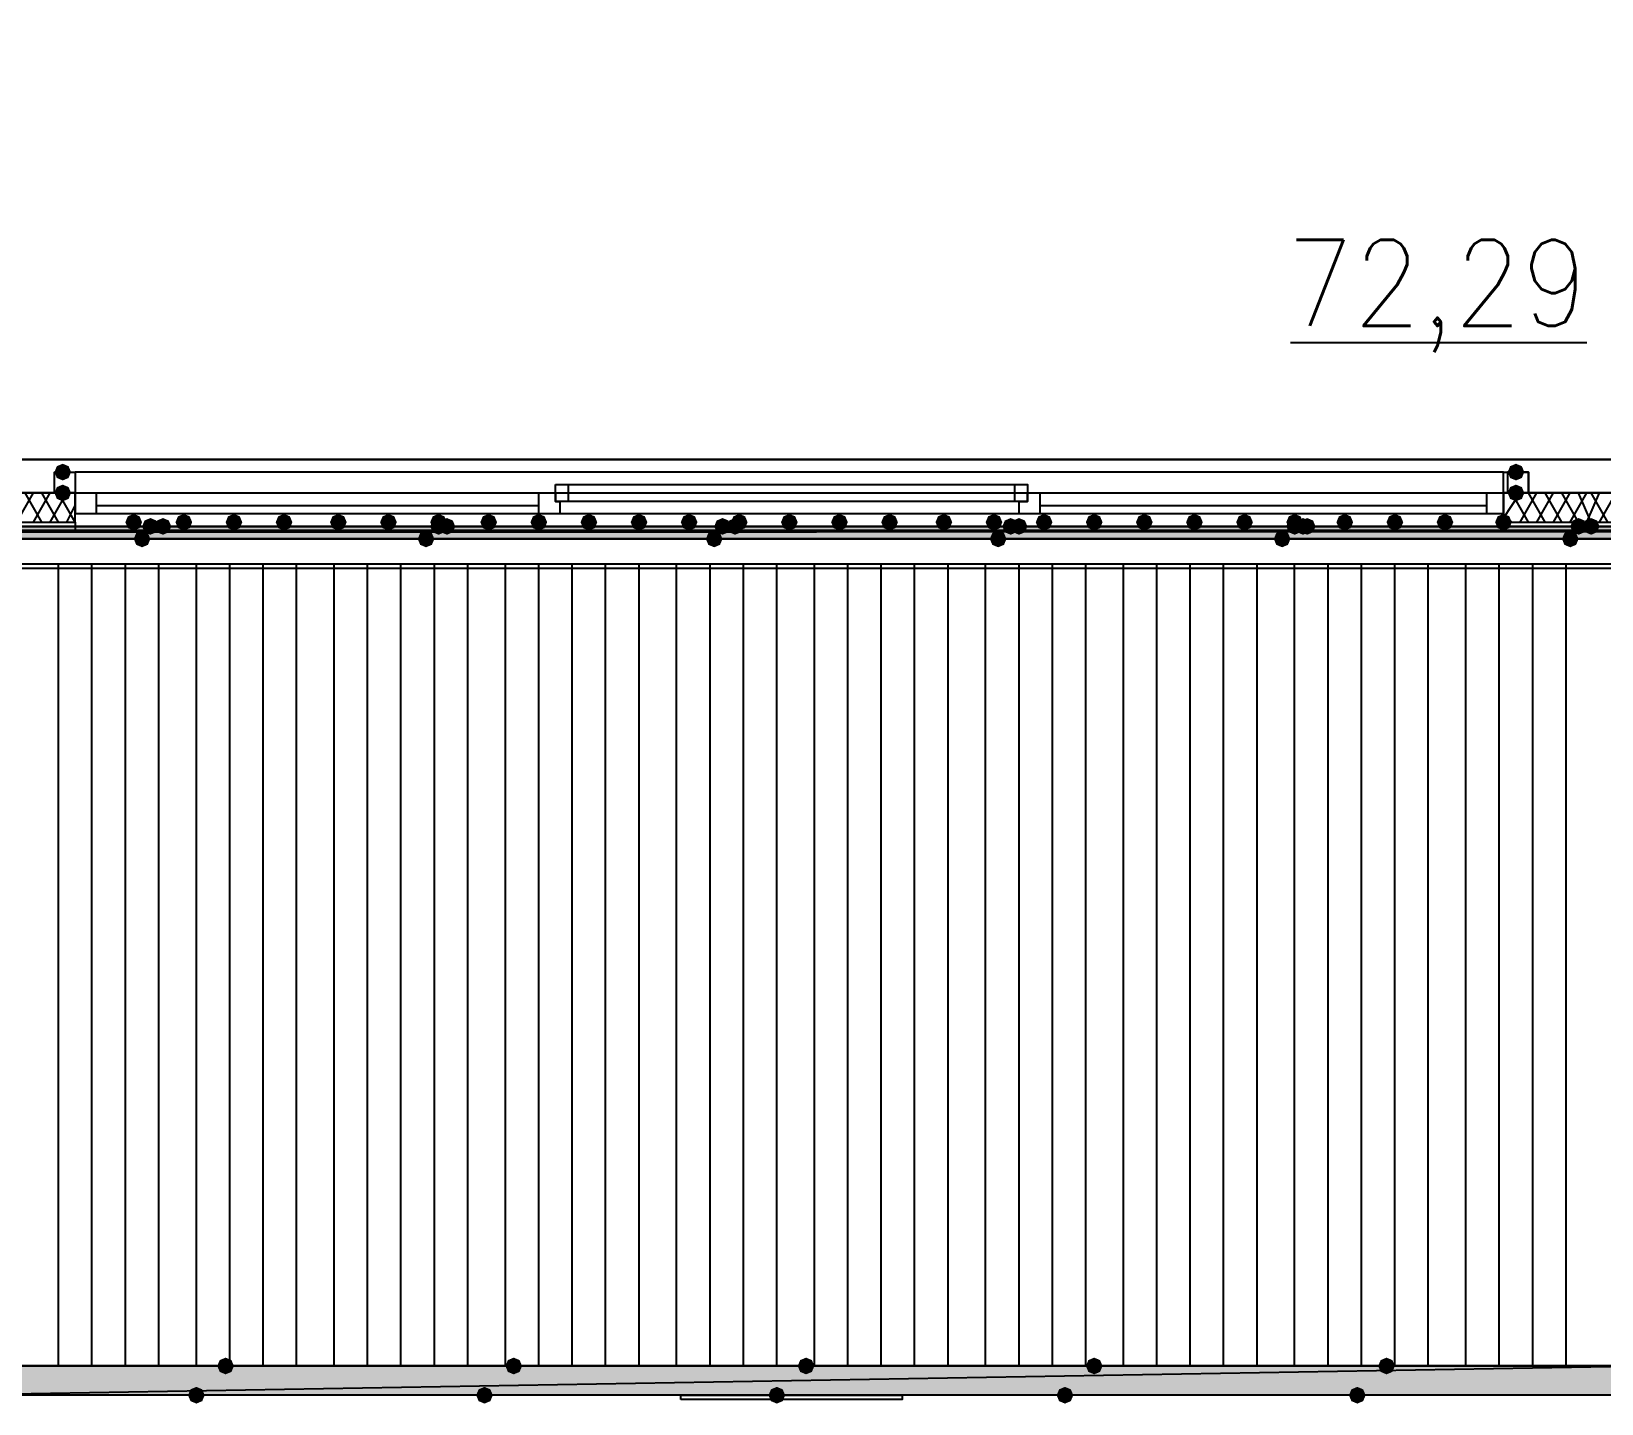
# Model space of a CAD drawing. Header units: millimetres. Extents: x 0 to 420, y 0 to 297.
# Drawn here: x 260.67 to 276.58, y 94.91 to 108.82 of the extents above; entities that cross this region are included whole.
import ezdxf

# ---------------------------------------------------------------- set-up
doc = ezdxf.new("R2010")
doc.units = ezdxf.units.MM
doc.layers.get('0').update_dxf_attribs({"linetype": 'CONTINUOUS'})
doc.styles.get("Standard").update_dxf_attribs({"font": 'STANDARD'})

msp = doc.modelspace()

# ---------------------------------------------------------------- hatches: boundary and pattern name
at = {"true_color": 0x000007}
for points in [[(261.069667, 104.351667), (261.044796, 104.291871), (260.985, 104.267), (260.925204, 104.291871), (260.900333, 104.351667), (260.925204, 104.411462), (260.985, 104.436333), (261.044796, 104.411463)], [(275.801667, 104.351667), (275.776796, 104.291871), (275.717, 104.267), (275.657204, 104.291871), (275.632333, 104.351667), (275.657204, 104.411462), (275.717, 104.436333), (275.776796, 104.411463)], [(261.069667, 104.14), (261.044796, 104.080204), (260.985, 104.055333), (260.925204, 104.080204), (260.900333, 104.14), (260.925204, 104.199796), (260.985, 104.224667), (261.044796, 104.199796)], [(275.801667, 104.14), (275.776796, 104.080204), (275.717, 104.055333), (275.657204, 104.080204), (275.632333, 104.14), (275.657204, 104.199796), (275.717, 104.224667), (275.776796, 104.199796)], [(261.789333, 103.843667), (261.764463, 103.783871), (261.704667, 103.759), (261.644871, 103.783871), (261.62, 103.843667), (261.644871, 103.903462), (261.704667, 103.928333), (261.764462, 103.903463)], [(262.297333, 103.843667), (262.272462, 103.783871), (262.212667, 103.759), (262.152871, 103.783871), (262.128, 103.843667), (262.152871, 103.903462), (262.212667, 103.928333), (262.272462, 103.903463)], [(262.805333, 103.843667), (262.780463, 103.783871), (262.720667, 103.759), (262.660871, 103.783871), (262.636, 103.843667), (262.660871, 103.903462), (262.720667, 103.928333), (262.780462, 103.903463)], [(263.313333, 103.843667), (263.288462, 103.783871), (263.228667, 103.759), (263.168871, 103.783871), (263.144, 103.843667), (263.168871, 103.903462), (263.228667, 103.928333), (263.288462, 103.903463)], [(263.863667, 103.843667), (263.838796, 103.783871), (263.779, 103.759), (263.719204, 103.783871), (263.694333, 103.843667), (263.719204, 103.903462), (263.779, 103.928333), (263.838796, 103.903463)], [(264.371667, 103.843667), (264.346796, 103.783871), (264.287, 103.759), (264.227204, 103.783871), (264.202333, 103.843667), (264.227204, 103.903462), (264.287, 103.928333), (264.346796, 103.903463)], [(264.879667, 103.843667), (264.854796, 103.783871), (264.795, 103.759), (264.735204, 103.783871), (264.710333, 103.843667), (264.735204, 103.903462), (264.795, 103.928333), (264.854796, 103.903463)], [(265.387667, 103.843667), (265.362796, 103.783871), (265.303, 103.759), (265.243204, 103.783871), (265.218333, 103.843667), (265.243204, 103.903462), (265.303, 103.928333), (265.362796, 103.903463)], [(265.895667, 103.843667), (265.870796, 103.783871), (265.811, 103.759), (265.751204, 103.783871), (265.726333, 103.843667), (265.751204, 103.903462), (265.811, 103.928333), (265.870796, 103.903463)], [(266.403667, 103.843667), (266.378796, 103.783871), (266.319, 103.759), (266.259204, 103.783871), (266.234333, 103.843667), (266.259204, 103.903462), (266.319, 103.928333), (266.378796, 103.903463)], [(266.911667, 103.843667), (266.886796, 103.783871), (266.827, 103.759), (266.767204, 103.783871), (266.742333, 103.843667), (266.767204, 103.903462), (266.827, 103.928333), (266.886796, 103.903463)], [(267.419667, 103.843667), (267.394796, 103.783871), (267.335, 103.759), (267.275204, 103.783871), (267.250333, 103.843667), (267.275204, 103.903462), (267.335, 103.928333), (267.394796, 103.903463)], [(267.927667, 103.843667), (267.902796, 103.783871), (267.843, 103.759), (267.783204, 103.783871), (267.758333, 103.843667), (267.783204, 103.903462), (267.843, 103.928333), (267.902796, 103.903463)], [(268.435667, 103.843667), (268.410796, 103.783871), (268.351, 103.759), (268.291204, 103.783871), (268.266333, 103.843667), (268.291204, 103.903462), (268.351, 103.928333), (268.410796, 103.903463)], [(268.943667, 103.843667), (268.918796, 103.783871), (268.859, 103.759), (268.799204, 103.783871), (268.774333, 103.843667), (268.799204, 103.903462), (268.859, 103.928333), (268.918796, 103.903463)], [(269.451667, 103.843667), (269.426796, 103.783871), (269.367, 103.759), (269.307204, 103.783871), (269.282333, 103.843667), (269.307204, 103.903462), (269.367, 103.928333), (269.426796, 103.903463)], [(270.002, 103.843667), (269.977129, 103.783871), (269.917333, 103.759), (269.857538, 103.783871), (269.832667, 103.843667), (269.857537, 103.903462), (269.917333, 103.928333), (269.977129, 103.903463)], [(270.51, 103.843667), (270.485129, 103.783871), (270.425333, 103.759), (270.365538, 103.783871), (270.340667, 103.843667), (270.365537, 103.903462), (270.425333, 103.928333), (270.485129, 103.903463)], [(271.018, 103.843667), (270.993129, 103.783871), (270.933333, 103.759), (270.873538, 103.783871), (270.848667, 103.843667), (270.873537, 103.903462), (270.933333, 103.928333), (270.993129, 103.903463)], [(271.526, 103.843667), (271.501129, 103.783871), (271.441333, 103.759), (271.381538, 103.783871), (271.356667, 103.843667), (271.381537, 103.903462), (271.441333, 103.928333), (271.501129, 103.903463)], [(272.034, 103.843667), (272.009129, 103.783871), (271.949333, 103.759), (271.889537, 103.783871), (271.864667, 103.843667), (271.889537, 103.903462), (271.949333, 103.928333), (272.009129, 103.903463)], [(272.542, 103.843667), (272.517129, 103.783871), (272.457333, 103.759), (272.397538, 103.783871), (272.372667, 103.843667), (272.397537, 103.903462), (272.457333, 103.928333), (272.517129, 103.903463)], [(273.05, 103.843667), (273.025129, 103.783871), (272.965333, 103.759), (272.905538, 103.783871), (272.880667, 103.843667), (272.905537, 103.903462), (272.965333, 103.928333), (273.025129, 103.903463)], [(273.558, 103.843667), (273.533129, 103.783871), (273.473333, 103.759), (273.413537, 103.783871), (273.388667, 103.843667), (273.413537, 103.903462), (273.473333, 103.928333), (273.533129, 103.903463)], [(274.066, 103.843667), (274.041129, 103.783871), (273.981333, 103.759), (273.921538, 103.783871), (273.896667, 103.843667), (273.921537, 103.903462), (273.981333, 103.928333), (274.041129, 103.903463)], [(274.574, 103.843667), (274.549129, 103.783871), (274.489333, 103.759), (274.429538, 103.783871), (274.404667, 103.843667), (274.429537, 103.903462), (274.489333, 103.928333), (274.549129, 103.903463)], [(275.082, 103.843667), (275.057129, 103.783871), (274.997333, 103.759), (274.937537, 103.783871), (274.912667, 103.843667), (274.937537, 103.903462), (274.997333, 103.928333), (275.057129, 103.903463)], [(275.674667, 103.843667), (275.649796, 103.783871), (275.59, 103.759), (275.530204, 103.783871), (275.505333, 103.843667), (275.530204, 103.903462), (275.59, 103.928333), (275.649796, 103.903463)]]:
    msp.add_hatch(color=0, dxfattribs=at).paths.add_polyline_path(points, flags=0)
h = msp.add_hatch(color=0, dxfattribs=at)
h.paths.add_polyline_path([(381.973667, 103.674333), (119.972667, 103.674333), (381.973667, 103.801333)], flags=0)
h.paths.add_polyline_path([(119.972667, 103.674333), (381.973667, 103.801333), (119.972667, 103.801333)], flags=0)
at = {"true_color": 0x0000fe}
for points in [[(261.958667, 103.801333), (261.933796, 103.741537), (261.874, 103.716667), (261.814204, 103.741537), (261.789333, 103.801333), (261.814204, 103.861129), (261.874, 103.886), (261.933796, 103.861129)], [(262.085667, 103.801333), (262.060796, 103.741537), (262.001, 103.716667), (261.941204, 103.741537), (261.916333, 103.801333), (261.941204, 103.861129), (262.001, 103.886), (262.060796, 103.861129)], [(262.085667, 103.801333), (262.060796, 103.741537), (262.001, 103.716667), (261.941204, 103.741537), (261.916333, 103.801333), (261.941204, 103.861129), (262.001, 103.886), (262.060796, 103.861129)], [(264.879667, 103.801333), (264.854796, 103.741537), (264.795, 103.716667), (264.735204, 103.741537), (264.710333, 103.801333), (264.735204, 103.861129), (264.795, 103.886), (264.854796, 103.861129)], [(264.964333, 103.801333), (264.939462, 103.741537), (264.879667, 103.716667), (264.819871, 103.741537), (264.795, 103.801333), (264.819871, 103.861129), (264.879667, 103.886), (264.939462, 103.861129)], [(264.964333, 103.801333), (264.939462, 103.741537), (264.879667, 103.716667), (264.819871, 103.741537), (264.795, 103.801333), (264.819871, 103.861129), (264.879667, 103.886), (264.939462, 103.861129)], [(267.758333, 103.801333), (267.733462, 103.741537), (267.673667, 103.716667), (267.613871, 103.741537), (267.589, 103.801333), (267.613871, 103.861129), (267.673667, 103.886), (267.733462, 103.861129)], [(267.885333, 103.801333), (267.860462, 103.741537), (267.800667, 103.716667), (267.740871, 103.741537), (267.716, 103.801333), (267.740871, 103.861129), (267.800667, 103.886), (267.860462, 103.861129)], [(267.885333, 103.801333), (267.860462, 103.741537), (267.800667, 103.716667), (267.740871, 103.741537), (267.716, 103.801333), (267.740871, 103.861129), (267.800667, 103.886), (267.860462, 103.861129)], [(270.679333, 103.801333), (270.654463, 103.741537), (270.594667, 103.716667), (270.534871, 103.741537), (270.51, 103.801333), (270.534871, 103.861129), (270.594667, 103.886), (270.654462, 103.861129)], [(270.764, 103.801333), (270.739129, 103.741537), (270.679333, 103.716667), (270.619537, 103.741537), (270.594667, 103.801333), (270.619537, 103.861129), (270.679333, 103.886), (270.739129, 103.861129)], [(270.764, 103.801333), (270.739129, 103.741537), (270.679333, 103.716667), (270.619537, 103.741537), (270.594667, 103.801333), (270.619537, 103.861129), (270.679333, 103.886), (270.739129, 103.861129)], [(273.558, 103.801333), (273.533129, 103.741537), (273.473333, 103.716667), (273.413537, 103.741537), (273.388667, 103.801333), (273.413537, 103.861129), (273.473333, 103.886), (273.533129, 103.861129)], [(273.642667, 103.801333), (273.617796, 103.741537), (273.558, 103.716667), (273.498204, 103.741537), (273.473333, 103.801333), (273.498204, 103.861129), (273.558, 103.886), (273.617796, 103.861129)], [(273.685, 103.801333), (273.660129, 103.741537), (273.600333, 103.716667), (273.540538, 103.741537), (273.515667, 103.801333), (273.540537, 103.861129), (273.600333, 103.886), (273.660129, 103.861129)], [(276.436667, 103.801333), (276.411796, 103.741537), (276.352, 103.716667), (276.292204, 103.741537), (276.267333, 103.801333), (276.292204, 103.861129), (276.352, 103.886), (276.411796, 103.861129)], [(276.563667, 103.801333), (276.538796, 103.741537), (276.479, 103.716667), (276.419204, 103.741537), (276.394333, 103.801333), (276.419204, 103.861129), (276.479, 103.886), (276.538796, 103.861129)], [(276.563667, 103.801333), (276.538796, 103.741537), (276.479, 103.716667), (276.419204, 103.741537), (276.394333, 103.801333), (276.419204, 103.861129), (276.479, 103.886), (276.538796, 103.861129)], [(261.874, 103.674333), (261.849129, 103.614537), (261.789333, 103.589667), (261.729537, 103.614537), (261.704667, 103.674333), (261.729537, 103.734129), (261.789333, 103.759), (261.849129, 103.734129)], [(264.752667, 103.674333), (264.727796, 103.614537), (264.668, 103.589667), (264.608204, 103.614537), (264.583333, 103.674333), (264.608204, 103.734129), (264.668, 103.759), (264.727796, 103.734129)], [(267.673667, 103.674333), (267.648796, 103.614537), (267.589, 103.589667), (267.529204, 103.614537), (267.504333, 103.674333), (267.529204, 103.734129), (267.589, 103.759), (267.648796, 103.734129)], [(270.552333, 103.674333), (270.527462, 103.614537), (270.467667, 103.589667), (270.407871, 103.614537), (270.383, 103.674333), (270.407871, 103.734129), (270.467667, 103.759), (270.527462, 103.734129)], [(273.431, 103.674333), (273.406129, 103.614537), (273.346333, 103.589667), (273.286538, 103.614537), (273.261667, 103.674333), (273.286537, 103.734129), (273.346333, 103.759), (273.406129, 103.734129)], [(276.352, 103.674333), (276.327129, 103.614537), (276.267333, 103.589667), (276.207538, 103.614537), (276.182667, 103.674333), (276.207537, 103.734129), (276.267333, 103.759), (276.327129, 103.734129)], [(262.720667, 95.292333), (262.695796, 95.232537), (262.636, 95.207667), (262.576204, 95.232537), (262.551333, 95.292333), (262.576204, 95.352129), (262.636, 95.377), (262.695796, 95.352129)], [(265.641667, 95.292333), (265.616796, 95.232537), (265.557, 95.207667), (265.497204, 95.232537), (265.472333, 95.292333), (265.497204, 95.352129), (265.557, 95.377), (265.616796, 95.352129)], [(268.605, 95.292333), (268.580129, 95.232537), (268.520333, 95.207667), (268.460537, 95.232537), (268.435667, 95.292333), (268.460537, 95.352129), (268.520333, 95.377), (268.580129, 95.352129)], [(271.526, 95.292333), (271.501129, 95.232537), (271.441333, 95.207667), (271.381538, 95.232537), (271.356667, 95.292333), (271.381537, 95.352129), (271.441333, 95.377), (271.501129, 95.352129)], [(274.489333, 95.292333), (274.464462, 95.232537), (274.404667, 95.207667), (274.344871, 95.232537), (274.32, 95.292333), (274.344871, 95.352129), (274.404667, 95.377), (274.464462, 95.352129)], [(262.424333, 94.996), (262.399463, 94.936204), (262.339667, 94.911333), (262.279871, 94.936204), (262.255, 94.996), (262.279871, 95.055796), (262.339667, 95.080667), (262.399462, 95.055796)], [(265.345333, 94.996), (265.320462, 94.936204), (265.260667, 94.911333), (265.200871, 94.936204), (265.176, 94.996), (265.200871, 95.055796), (265.260667, 95.080667), (265.320462, 95.055796)], [(268.308667, 94.996), (268.283796, 94.936204), (268.224, 94.911333), (268.164204, 94.936204), (268.139333, 94.996), (268.164204, 95.055796), (268.224, 95.080667), (268.283796, 95.055796)], [(271.229667, 94.996), (271.204796, 94.936204), (271.145, 94.911333), (271.085204, 94.936204), (271.060333, 94.996), (271.085204, 95.055796), (271.145, 95.080667), (271.204796, 95.055796)], [(274.193, 94.996), (274.168129, 94.936204), (274.108333, 94.911333), (274.048537, 94.936204), (274.023667, 94.996), (274.048537, 95.055796), (274.108333, 95.080667), (274.168129, 95.055796)]]:
    msp.add_hatch(color=0, dxfattribs=at).paths.add_polyline_path(points, flags=0)
at = {"true_color": 0x000007}
h = msp.add_hatch(color=0, dxfattribs=at)
h.paths.add_polyline_path([(277.071667, 94.996), (259.672667, 94.996), (277.071667, 95.292333)], flags=0)
h.paths.add_polyline_path([(259.672667, 94.996), (277.071667, 95.292333), (259.672667, 95.292333)], flags=0)

# ---------------------------------------------------------------- linework, layer by layer
at = {"color": 0, "true_color": 0x000007}
for points in [[(393.361333, 220.810667), (259.291667, 220.810667), (259.291667, 189.780333), (242.612333, 189.780333), (242.612333, 220.810667), (108.585, 220.810667), (108.585, 104.14), (242.654667, 104.14), (242.654667, 135.128), (259.291667, 135.128), (259.291667, 104.14), (393.361333, 104.14)], [(242.612333, 220.429667), (242.612333, 189.780333), (259.291667, 189.780333), (259.291667, 220.429667), (393.022667, 220.429667), (393.022667, 104.478667), (259.291667, 104.478667), (259.291667, 135.128), (242.654667, 135.128), (242.654667, 104.478667), (108.923667, 104.478667), (108.923667, 220.429667)], [(260.900333, 104.351667), (261.112, 104.351667), (261.112, 104.14), (260.900333, 104.14), (260.900333, 104.351667), (261.112, 104.351667), (261.112, 104.14), (260.900333, 104.14)], [(275.59, 104.351667), (275.844, 104.351667), (275.844, 104.14), (275.59, 104.14)], [(275.632333, 104.351667), (275.632333, 104.14), (275.844, 104.14), (275.844, 104.351667)], [(261.112, 104.14), (261.112, 103.928333)], [(265.980333, 104.224667), (266.107333, 104.224667), (266.107333, 104.055333), (265.980333, 104.055333)], [(270.764, 104.055333), (270.637, 104.055333), (270.637, 104.224667), (270.764, 104.224667)], [(275.59, 104.14), (275.59, 103.928333)], [(381.973667, 103.674333), (119.972667, 103.674333), (381.973667, 103.801333)], [(119.972667, 103.674333), (381.973667, 103.801333), (119.972667, 103.801333)], [(277.071667, 103.759), (259.672667, 103.759), (259.672667, 103.378), (277.071667, 103.378)], [(381.973667, 95.885), (381.973667, 95.292333), (119.972667, 95.292333), (119.972667, 95.885), (119.972667, 102.87), (119.972667, 103.420333), (381.973667, 103.420333), (381.973667, 102.87)], [(294.428333, 95.292333), (294.428333, 94.996), (277.071667, 94.996), (277.071667, 95.292333), (277.071667, 94.996), (259.672667, 94.996), (259.672667, 95.292333), (259.672667, 94.996), (242.273667, 94.996), (242.273667, 95.292333), (242.273667, 94.996), (224.874667, 94.996), (224.874667, 95.292333), (207.518, 95.292333), (207.518, 94.996), (224.874667, 94.996), (224.874667, 95.292333), (242.273667, 95.292333), (259.672667, 95.292333), (277.071667, 95.292333)], [(277.071667, 94.996), (259.672667, 94.996), (277.071667, 95.292333)], [(259.672667, 94.996), (277.071667, 95.292333), (259.672667, 95.292333)], [(267.250333, 94.953667), (267.250333, 94.996), (269.494, 94.996), (269.494, 94.953667)]]:
    msp.add_lwpolyline(points, close=True, dxfattribs=at)
at = {"color": 0, "true_color": 0x0000fe}
msp.add_lwpolyline([(242.612333, 220.429667), (108.923667, 220.429667), (108.923667, 104.478667), (242.654667, 104.478667), (242.654667, 135.128), (259.291667, 135.128), (259.291667, 104.478667), (393.022667, 104.478667), (393.022667, 220.429667), (259.291667, 220.429667), (259.291667, 189.780333), (242.612333, 189.780333)], close=True, dxfattribs=at)
at = {"color": 0, "true_color": 0x00002b}
msp.add_lwpolyline([(259.291667, 104.14), (276.902333, 104.14), (276.902333, 138.641667), (259.291667, 138.641667)], close=True, dxfattribs=at)
at = {"color": 0, "true_color": 0x000007}
for points in [[(273.431, 105.664), (276.436667, 105.664)], [(268.351, 104.351667), (261.112, 104.351667), (261.112, 104.267)], [(268.351, 104.351667), (261.112, 104.351667), (261.112, 104.267)], [(261.112, 104.267), (261.112, 104.14), (268.351, 104.14)], [(261.112, 104.267), (261.112, 104.14), (268.351, 104.14)], [(275.59, 104.267), (275.59, 104.351667), (268.351, 104.351667)], [(275.59, 104.267), (275.59, 104.351667), (268.351, 104.351667)], [(268.351, 104.14), (275.59, 104.14), (275.59, 104.267)], [(268.351, 104.14), (275.59, 104.14), (275.59, 104.267)], [(261.112, 104.14), (259.291667, 104.14)], [(260.519333, 103.843667), (260.688667, 104.14)], [(260.773333, 103.843667), (260.604, 104.14)], [(260.688667, 103.843667), (260.858, 104.14)], [(260.942667, 103.843667), (260.773333, 104.14)], [(260.858, 103.843667), (261.027333, 104.14)], [(261.112, 103.843667), (260.942667, 104.14)], [(261.112, 104.097667), (261.112, 104.14)], [(261.112, 103.843667), (261.112, 103.928333), (261.112, 104.14)], [(261.112, 104.14), (275.59, 104.14)], [(261.112, 104.14), (261.323667, 104.14), (261.323667, 103.928333), (261.112, 103.928333)], [(261.323667, 104.14), (265.811, 104.14)], [(265.938, 103.928333), (265.811, 103.928333), (265.811, 104.14), (265.938, 104.14)], [(265.938, 104.14), (265.980333, 104.14), (265.980333, 104.055333), (266.022667, 104.055333), (266.022667, 103.928333), (265.938, 103.928333)], [(266.107333, 104.224667), (270.637, 104.224667)], [(266.107333, 104.224667), (270.637, 104.224667)], [(266.107333, 104.14), (270.637, 104.14)], [(270.806333, 103.928333), (270.679333, 103.928333), (270.679333, 104.055333), (270.764, 104.055333), (270.764, 104.14), (270.806333, 104.14)], [(270.806333, 104.14), (270.891, 104.14), (270.891, 103.928333), (270.806333, 103.928333)], [(270.891, 104.14), (275.420667, 104.14)], [(275.59, 103.928333), (275.420667, 103.928333), (275.420667, 104.14), (275.59, 104.14)], [(275.59, 103.886), (275.759333, 104.14)], [(275.59, 103.843667), (275.59, 103.928333), (275.59, 104.14)], [(278.511, 104.14), (275.59, 104.14)], [(275.844, 103.843667), (275.674667, 104.14)], [(275.759333, 103.843667), (275.928667, 104.14)], [(276.013333, 103.843667), (275.844, 104.14)], [(275.928667, 103.843667), (276.098, 104.14)], [(276.182667, 103.843667), (276.013333, 104.14)], [(276.098, 103.843667), (276.267333, 104.14)], [(276.352, 103.843667), (276.182667, 104.14)], [(276.267333, 103.843667), (276.436667, 104.14)], [(276.479, 103.843667), (276.352, 104.14)], [(276.436667, 103.843667), (276.563667, 104.14)], [(276.648333, 103.843667), (276.479, 104.14)], [(276.563667, 103.843667), (276.733, 104.14)], [(261.027333, 103.843667), (261.112, 104.013)], [(261.323667, 104.013), (265.811, 104.013)], [(270.637, 104.055333), (266.107333, 104.055333)], [(270.891, 104.013), (275.420667, 104.013)], [(382.27, 103.801333), (119.972667, 103.801333), (382.27, 103.801333), (119.972667, 103.801333)], [(381.973667, 103.801333), (119.972667, 103.801333)], [(382.27, 103.801333), (381.973667, 103.801333), (119.972667, 103.801333)], [(382.27, 103.801333), (119.972667, 103.801333), (119.972667, 103.674333)], [(258.233333, 103.843667), (261.112, 103.843667)], [(261.112, 103.843667), (261.112, 103.928333)], [(261.112, 103.843667), (261.112, 103.759), (275.59, 103.759), (275.59, 103.843667)], [(265.811, 103.928333), (261.323667, 103.928333)], [(270.679333, 103.928333), (266.022667, 103.928333)], [(275.420667, 103.928333), (270.891, 103.928333)], [(275.674667, 103.843667), (275.59, 103.928333)], [(275.59, 103.843667), (275.59, 103.928333)], [(275.59, 103.843667), (278.511, 103.843667)], [(119.972667, 103.674333), (381.973667, 103.674333)], [(277.071667, 95.292333), (259.672667, 95.292333)], [(269.494, 94.996), (269.494, 94.953667), (267.250333, 94.953667)]]:
    msp.add_lwpolyline(points, dxfattribs=at)
at = {"color": 0, "true_color": 0x0000fd}
for points in [[(260.942667, 95.292333), (260.942667, 103.420333)], [(261.281333, 95.292333), (261.281333, 103.420333)], [(261.62, 95.292333), (261.62, 103.420333)], [(261.958667, 95.292333), (261.958667, 103.420333)], [(262.339667, 95.292333), (262.339667, 103.420333)], [(262.678333, 95.292333), (262.678333, 103.420333)], [(263.017, 95.292333), (263.017, 103.420333)], [(263.355667, 95.292333), (263.355667, 103.420333)], [(263.736667, 95.292333), (263.736667, 103.420333)], [(264.075333, 95.292333), (264.075333, 103.420333)], [(264.414, 95.292333), (264.414, 103.420333)], [(264.752667, 95.292333), (264.752667, 103.420333)], [(265.091333, 95.292333), (265.091333, 103.420333)], [(265.472333, 95.292333), (265.472333, 103.420333)], [(265.811, 95.292333), (265.811, 103.420333)], [(266.149667, 95.292333), (266.149667, 103.420333)], [(266.488333, 95.292333), (266.488333, 103.420333)], [(266.827, 95.292333), (266.827, 103.420333)], [(267.208, 95.292333), (267.208, 103.420333)], [(267.546667, 95.292333), (267.546667, 103.420333)], [(267.885333, 95.292333), (267.885333, 103.420333)], [(268.224, 95.292333), (268.224, 103.420333)], [(268.605, 95.292333), (268.605, 103.420333)], [(268.943667, 95.292333), (268.943667, 103.420333)], [(269.282333, 95.292333), (269.282333, 103.420333)], [(269.621, 95.292333), (269.621, 103.420333)], [(269.959667, 95.292333), (269.959667, 103.420333)], [(270.340667, 95.292333), (270.340667, 103.420333)], [(270.679333, 95.292333), (270.679333, 103.420333)], [(271.018, 95.292333), (271.018, 103.420333)], [(271.356667, 95.292333), (271.356667, 103.420333)], [(271.737667, 95.292333), (271.737667, 103.420333)], [(272.076333, 95.292333), (272.076333, 103.420333)], [(272.415, 95.292333), (272.415, 103.420333)], [(272.753667, 95.292333), (272.753667, 103.420333)], [(273.092333, 95.292333), (273.092333, 103.420333)], [(273.473333, 95.292333), (273.473333, 103.420333)], [(273.812, 95.292333), (273.812, 103.420333)], [(274.150667, 95.292333), (274.150667, 103.420333)], [(274.489333, 95.292333), (274.489333, 103.420333)], [(274.828, 95.292333), (274.828, 103.420333)], [(275.209, 95.292333), (275.209, 103.420333)], [(275.547667, 95.292333), (275.547667, 103.420333)], [(275.886333, 95.292333), (275.886333, 103.420333)], [(276.225, 95.292333), (276.225, 103.420333)]]:
    msp.add_lwpolyline(points, dxfattribs=at)

# ---------------------------------------------------------------- texts
at = {"color": 0, "true_color": 0x000007, "insert": (273.38867, 106.705366), "char_height": 0.872032, "width": 2.76143456, "attachment_point": 1}
msp.add_mtext('72,29', dxfattribs=at)

doc.saveas('drawing.dxf')
